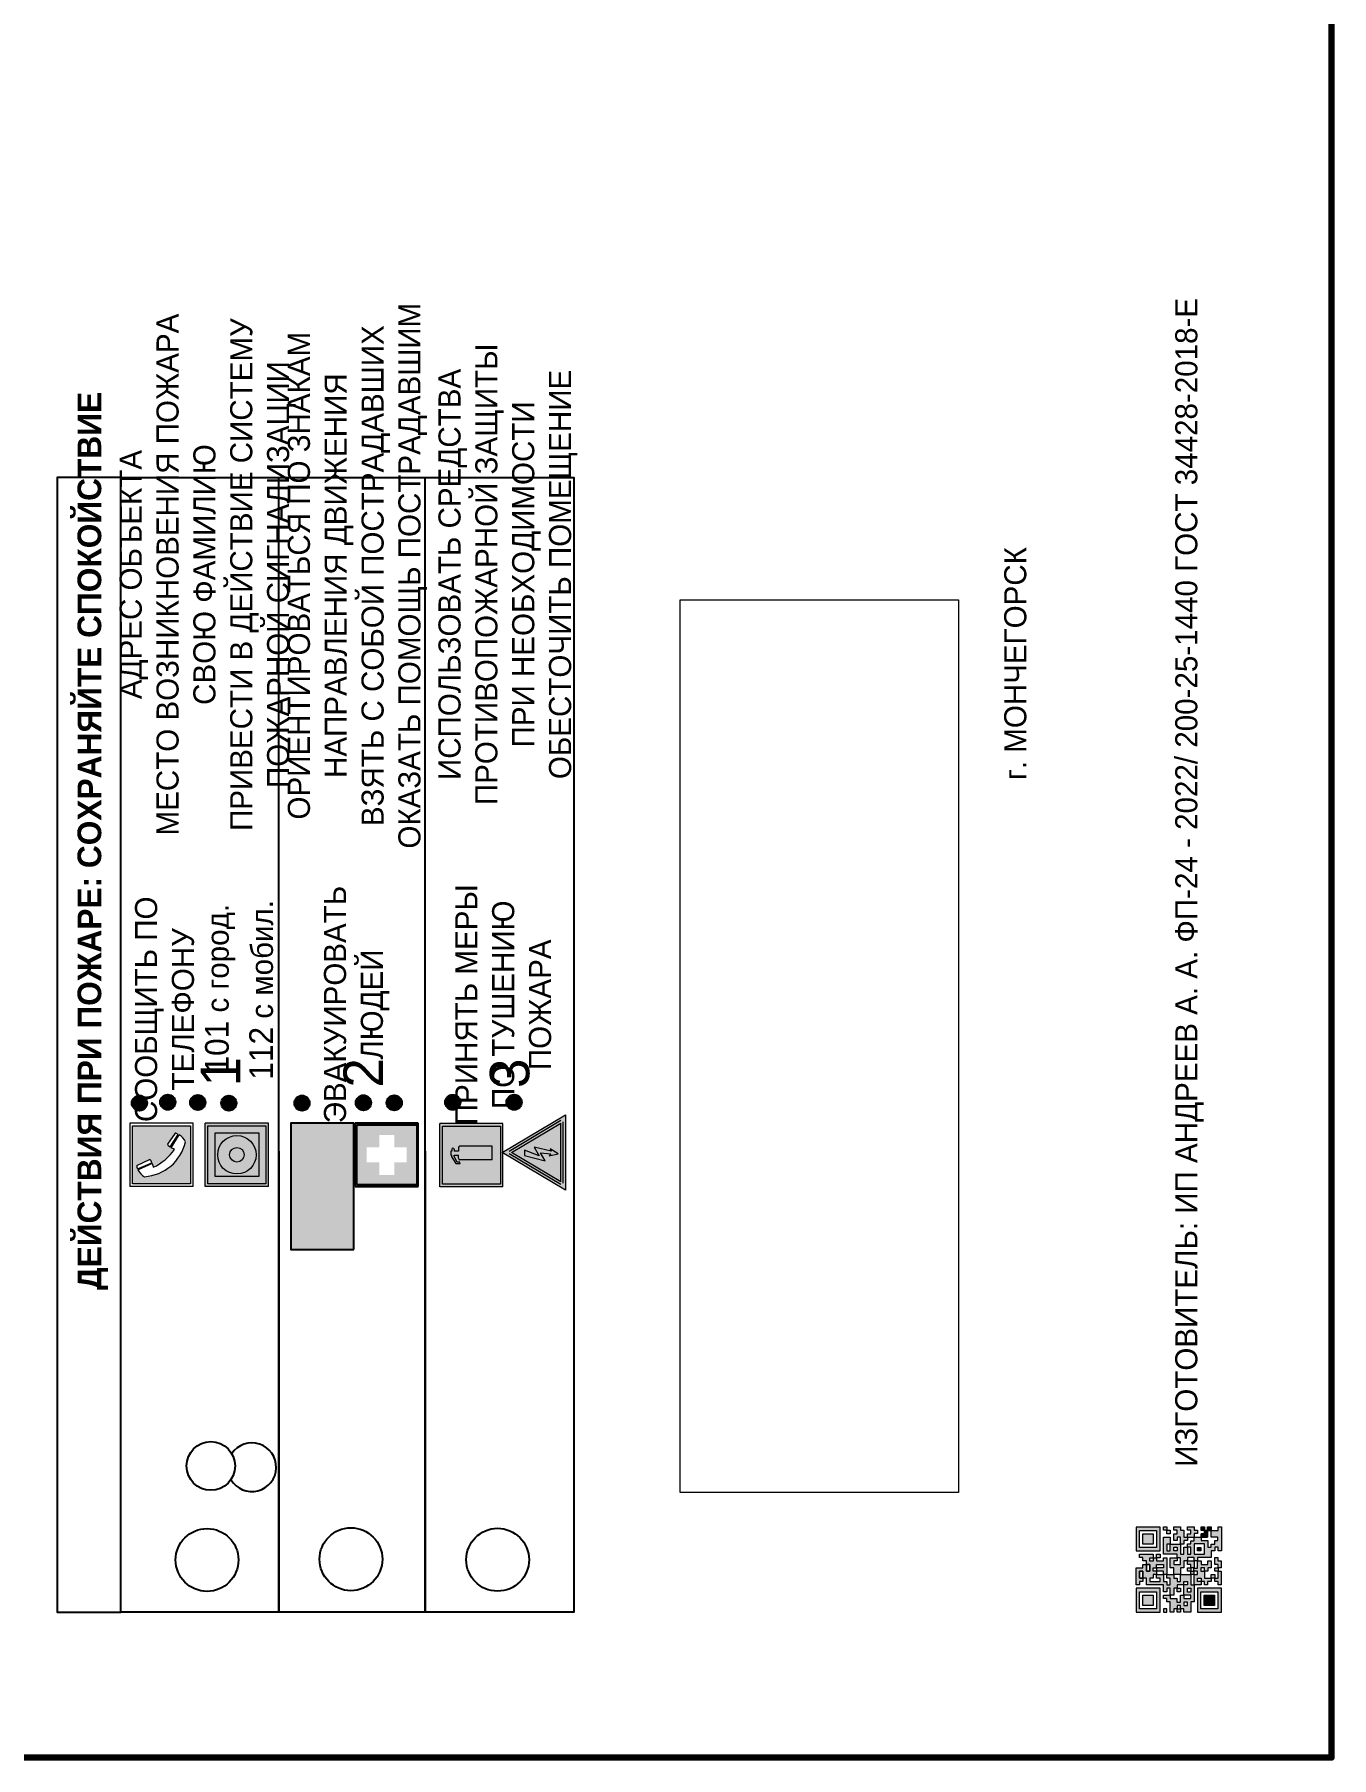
# Model space of a CAD drawing. Header units: millimetres. Extents: x 13810 to 67229, y 12374 to 21950.
# Drawn here: x 18332.4 to 18496.7, y 20273.6 to 20491.9 of the extents above; entities that cross this region are included whole.
import ezdxf

# ---------------------------------------------------------------- set-up
doc = ezdxf.new("R2010")
doc.units = ezdxf.units.MM
doc.styles.add('обычный', font='arial.ttf')
picture_1 = doc.add_image_def('image1.jpg', size_in_pixel=(337, 105))

# ---------------------------------------------------------------- blocks, each defined once
blk = doc.blocks.new('A$C3E6D3DDE')
at = {"lineweight": 5}
h = blk.add_hatch(color=40, dxfattribs=at)
h.paths.add_polyline_path([(24.1, 1.45), (16.46, -11.35), (31.74, -11.35)])
h.paths.add_polyline_path([(24.09, -0.46), (30.03, -10.41), (18.14, -10.41)], flags=16)
h.paths.add_polyline_path([(24.54, -3.08), (23.41, -6.02), (25.13, -5.01), (24.33, -8.5), (24.82, -8.27), (23.79, -9.86), (23.4, -8.04), (23.8, -8.43), (24.04, -6.29), (22.39, -7.25), (23.44, -3.08)], flags=0)
h = blk.add_hatch(color=256, dxfattribs=at)
h.paths.add_polyline_path([(24.37, 0.03, 0.567511), (23.82, 0.03), (17.59, -10.4, 0.582454), (17.86, -10.88), (30.32, -10.88, 0.582149), (30.6, -10.4)])
h.paths.add_polyline_path([(24.09, -0.46), (18.14, -10.41), (30.03, -10.41)], flags=16)
h.paths.add_polyline_path([(24.54, -3.08), (23.41, -6.02), (25.13, -5.01), (24.33, -8.5), (24.82, -8.27), (23.79, -9.86), (23.4, -8.04), (23.8, -8.43), (24.04, -6.29), (22.39, -7.25), (23.44, -3.08)], flags=0)
h = blk.add_hatch(color=40, dxfattribs=at)
h.paths.add_polyline_path([(24.09, -0.46), (18.14, -10.41), (30.03, -10.41)])
h.paths.add_polyline_path([(24.82, -8.27), (23.79, -9.86), (23.4, -8.04), (23.8, -8.43), (24.04, -6.29), (22.39, -7.25), (23.44, -3.08), (24.54, -3.08), (23.41, -6.02), (25.13, -5.01), (24.33, -8.5)], flags=16)
at = {"color": 40, "lineweight": 5}
for p, q in [((16.46, -11.35), (24.1, 1.45)), ((24.1, 1.45), (31.74, -11.35))]:
    blk.add_line(p, q, dxfattribs=at)
at = {"lineweight": 5}
for p, q in [((17.59, -10.4), (23.82, 0.03)), ((24.37, 0.03), (30.6, -10.4)), ((18.14, -10.41), (24.09, -0.46)), ((23.44, -3.08), (22.39, -7.25)), ((23.41, -6.02), (24.54, -3.08)), ((24.54, -3.08), (23.44, -3.08)), ((24.09, -0.46), (30.03, -10.41)), ((22.39, -7.25), (24.04, -6.29)), ((25.13, -5.01), (23.41, -6.02)), ((24.04, -6.29), (23.8, -8.43)), ((24.33, -8.5), (25.13, -5.01)), ((18.14, -10.41), (30.03, -10.41)), ((23.8, -8.43), (23.4, -8.04)), ((23.4, -8.04), (23.79, -9.86)), ((23.79, -9.86), (24.82, -8.27)), ((24.82, -8.27), (24.33, -8.5)), ((17.86, -10.88), (30.32, -10.88))]:
    blk.add_line(p, q, dxfattribs=at)
at = {"color": 50, "lineweight": 5}
blk.add_line((31.74, -11.35), (16.46, -11.35), dxfattribs=at)
blk = doc.blocks.new('QR')
at = {"lineweight": 0}
h = blk.add_hatch(color=256, dxfattribs=at)
h.dxf.hatch_style = 1
h.paths.add_polyline_path([(9241.16, 2687.38), (9242.01, 2687.38), (9242.01, 2687.83), (9241.59, 2687.83), (9241.59, 2688.68), (9239.45, 2688.68), (9239.45, 2688.25), (9239.86, 2688.25), (9239.86, 2687.83), (9240.29, 2687.83), (9240.29, 2688.25), (9241.16, 2688.25), (9241.16, 2687.83), (9240.29, 2687.83), (9240.29, 2687.38), (9239.45, 2687.38), (9239.45, 2685.22), (9238.57, 2685.22), (9238.57, 2684.8), (9239.02, 2684.8), (9239.02, 2684.37), (9238.13, 2684.37), (9238.13, 2683.92), (9239.02, 2683.92), (9239.02, 2683.5), (9239.44, 2683.5), (9239.44, 2682.64), (9239.87, 2682.64), (9239.87, 2682.18), (9239.44, 2682.18), (9239.44, 2682.64), (9238.13, 2682.64), (9238.13, 2681.76), (9237.71, 2681.76), (9237.71, 2682.64), (9238.13, 2682.64), (9238.13, 2683.07), (9237.27, 2683.07), (9237.27, 2683.51), (9237.71, 2683.51), (9237.71, 2684.37), (9238.13, 2684.37), (9238.13, 2685.22), (9237.71, 2685.22), (9237.71, 2684.8), (9237.28, 2684.8), (9237.28, 2684.38), (9235.98, 2684.38), (9235.98, 2683.92), (9236.4, 2683.92), (9236.4, 2683.49), (9236.84, 2683.49), (9236.84, 2683.07), (9236.4, 2683.07), (9236.4, 2682.64), (9235.98, 2682.64), (9235.98, 2681.76), (9237.29, 2681.76), (9237.29, 2681.33), (9239.43, 2681.33), (9239.43, 2681.76), (9240.74, 2681.76), (9240.74, 2683.05), (9239.87, 2683.05), (9239.87, 2683.5), (9240.29, 2683.5), (9240.29, 2683.91), (9240.74, 2683.91), (9240.74, 2684.81), (9240.29, 2684.81), (9240.29, 2684.79), (9240.29, 2684.37), (9239.45, 2684.37), (9239.45, 2684.8), (9239.87, 2684.8), (9239.87, 2685.21), (9240.74, 2685.21), (9240.74, 2686.1), (9240.29, 2686.1), (9240.29, 2685.64), (9239.86, 2685.64), (9239.86, 2686.95), (9240.29, 2686.95), (9240.29, 2686.52), (9240.74, 2686.52), (9240.74, 2686.1), (9241.16, 2686.1), (9241.16, 2686.53), (9241.59, 2686.53), (9241.59, 2686.1), (9242.02, 2686.1), (9242.02, 2685.21), (9241.59, 2685.21), (9241.59, 2686.1), (9241.16, 2686.1), (9241.16, 2685.21), (9240.74, 2685.21), (9240.74, 2684.81), (9242.89, 2684.81), (9242.89, 2685.22), (9242.47, 2685.22), (9242.47, 2686.11), (9242.89, 2686.11), (9242.89, 2686.52), (9242.46, 2686.52), (9242.46, 2686.95), (9242.89, 2686.95), (9242.89, 2686.52), (9243.32, 2686.52), (9243.32, 2688.26), (9242.9, 2688.26), (9242.9, 2687.83), (9242.47, 2687.83), (9242.47, 2687.38), (9242.01, 2687.38), (9242.01, 2686.94), (9241.16, 2686.94)])
h.paths.add_polyline_path([(9239.02, 2682.18), (9239.02, 2681.76), (9238.54, 2681.76), (9238.54, 2682.18)], flags=16)
h.paths.add_polyline_path([(9237.27, 2682.65), (9237.27, 2682.19), (9236.83, 2682.19), (9236.83, 2682.65)], flags=16)
h = blk.add_hatch(color=256, dxfattribs=at)
h.dxf.hatch_style = 1
h.paths.add_polyline_path([(9238.15, 2687.83), (9236.83, 2687.83), (9236.83, 2686.52), (9238.15, 2686.52)], flags=0)
h.paths.add_polyline_path([(9239.01, 2685.65), (9239.01, 2688.68), (9235.98, 2688.68), (9235.98, 2685.65)])
h.paths.add_polyline_path([(9236.41, 2686.1), (9236.41, 2688.26), (9238.56, 2688.26), (9238.56, 2686.1)], flags=16)
h.paths.add_polyline_path([(9236.83, 2686.52), (9236.83, 2687.83), (9238.15, 2687.83), (9238.15, 2686.52)], flags=0)
h = blk.add_hatch(color=256, dxfattribs=at)
h.dxf.hatch_style = 1
h.paths.add_polyline_path([(9238.15, 2686.52), (9238.15, 2687.83), (9236.83, 2687.83), (9236.83, 2686.52)])
h.paths.add_polyline_path([(9245.91, 2686.52), (9245.91, 2687.83), (9244.59, 2687.83), (9244.59, 2686.52)], flags=0)
h.paths.add_polyline_path([(9246.77, 2685.65), (9246.77, 2688.68), (9243.74, 2688.68), (9243.74, 2685.65)])
h.paths.add_polyline_path([(9244.17, 2686.1), (9244.17, 2688.26), (9246.32, 2688.26), (9246.32, 2686.1)], flags=16)
h.paths.add_polyline_path([(9244.59, 2686.52), (9244.59, 2687.83), (9245.91, 2687.83), (9245.91, 2686.52)], flags=0)
h = blk.add_hatch(color=256, dxfattribs=at)
h.dxf.hatch_style = 1
h.paths.add_polyline_path([(9240.75, 2681.76), (9240.75, 2681.35), (9241.17, 2681.35), (9241.17, 2681.76)])
h.paths.add_polyline_path([(9241.6, 2682.18), (9241.17, 2682.18), (9241.17, 2681.76), (9241.6, 2681.76)])
h.paths.add_polyline_path([(9242.47, 2681.34), (9242.47, 2682.19), (9242.02, 2682.19), (9242.02, 2681.76), (9241.6, 2681.76), (9241.6, 2681.34)])
h.paths.add_polyline_path([(9239.87, 2678.3), (9239.44, 2678.3), (9239.44, 2677.89), (9241.17, 2677.89), (9241.17, 2678.3), (9240.28, 2678.3), (9240.28, 2678.73), (9239.87, 2678.73)])
h.paths.add_polyline_path([(9240.75, 2678.73), (9240.75, 2679.19), (9240.28, 2679.19), (9240.28, 2678.73)])
h.paths.add_polyline_path([(9241.6, 2678.73), (9241.17, 2678.73), (9241.17, 2678.3), (9241.6, 2678.3)])
h.paths.add_polyline_path([(9242.02, 2678.3), (9241.6, 2678.3), (9241.6, 2677.89), (9242.48, 2677.89), (9242.48, 2678.31), (9242.9, 2678.31), (9242.9, 2678.73), (9242.02, 2678.73)])
h.paths.add_polyline_path([(9246.36, 2684.37), (9246.36, 2684.79), (9245.93, 2684.79), (9245.93, 2684.37)])
h.paths.add_polyline_path([(9246.78, 2685.2), (9246.36, 2685.2), (9246.36, 2684.79), (9246.78, 2684.79)])
h.paths.add_polyline_path([(9245.91, 2687.83), (9244.59, 2687.83), (9244.59, 2686.52), (9245.91, 2686.52)])
h = blk.add_hatch(color=256, dxfattribs=at)
h.dxf.hatch_style = 1
h.paths.add_polyline_path([(9243.32, 2686.11), (9242.89, 2686.11), (9242.89, 2685.64), (9243.32, 2685.64)])
h.paths.add_polyline_path([(9239.02, 2683.07), (9239.02, 2683.5), (9238.56, 2683.5), (9238.56, 2683.07)])
h.paths.add_polyline_path([(9236.4, 2684.8), (9236.4, 2685.22), (9235.98, 2685.22), (9235.98, 2684.8)])
h.paths.add_polyline_path([(9236.4, 2683.07), (9236.4, 2683.49), (9235.98, 2683.49), (9235.98, 2683.07)])
h = blk.add_hatch(color=256, dxfattribs=at)
h.dxf.hatch_style = 1
h.paths.add_polyline_path([(9243.32, 2682.64), (9243.32, 2683.07), (9244.62, 2683.07), (9244.62, 2684.37), (9243.74, 2684.37), (9243.74, 2684.8), (9244.62, 2684.8), (9244.62, 2684.37), (9245.48, 2684.37), (9245.48, 2685.22), (9243.32, 2685.22), (9243.32, 2683.5), (9242.89, 2683.5), (9242.89, 2683.06), (9242.01, 2683.06), (9242.01, 2683.91), (9242.47, 2683.91), (9242.47, 2683.5), (9242.89, 2683.5), (9242.89, 2684.38), (9241.59, 2684.38), (9241.59, 2683.91), (9240.74, 2683.91), (9240.74, 2683.05), (9241.59, 2683.05), (9241.59, 2682.64), (9242.47, 2682.64), (9242.47, 2682.19), (9242.91, 2682.19), (9242.91, 2681.34), (9242.48, 2681.34), (9242.48, 2680.91), (9242.91, 2680.91), (9242.91, 2679.17), (9243.75, 2679.17), (9243.75, 2678.73), (9244.2, 2678.73), (9244.2, 2678.3), (9243.75, 2678.3), (9243.75, 2677.88), (9246.78, 2677.88), (9246.78, 2678.3), (9246.35, 2678.3), (9246.35, 2679.19), (9245.48, 2679.19), (9245.48, 2678.31), (9245.05, 2678.31), (9245.05, 2678.73), (9244.62, 2678.73), (9244.62, 2679.19), (9244.2, 2679.19), (9244.2, 2679.61), (9245.05, 2679.61), (9245.05, 2680.46), (9245.48, 2680.46), (9245.48, 2681.34), (9245.04, 2681.34), (9245.04, 2681.76), (9244.63, 2681.76), (9244.63, 2682.19), (9244.21, 2682.19), (9244.21, 2681.76), (9243.32, 2681.76), (9243.32, 2682.19), (9244.21, 2682.19), (9244.21, 2682.64)])
h.paths.add_polyline_path([(9243.75, 2683.49), (9243.75, 2683.92), (9244.21, 2683.92), (9244.21, 2683.49)], flags=16)
h.paths.add_polyline_path([(9243.32, 2681.34), (9244.63, 2681.34), (9244.63, 2680.04), (9243.32, 2680.04)], flags=16)
h.paths.add_polyline_path([(9243.76, 2680.89), (9244.18, 2680.89), (9244.18, 2680.48), (9243.76, 2680.48)], flags=0)
h = blk.add_hatch(color=256, dxfattribs=at)
h.dxf.hatch_style = 1
h.paths.add_polyline_path([(9246.36, 2683.07), (9246.78, 2683.07), (9246.78, 2683.92), (9246.36, 2683.92), (9246.36, 2683.49), (9245.92, 2683.49), (9245.92, 2683.92), (9245.06, 2683.92), (9245.06, 2683.49), (9245.48, 2683.49), (9245.48, 2683.07), (9244.62, 2683.07), (9244.62, 2682.65), (9245.05, 2682.65), (9245.05, 2682.18), (9245.48, 2682.18), (9245.48, 2682.65), (9246.36, 2682.65)])
h.paths.add_polyline_path([(9246.78, 2682.18), (9246.36, 2682.18), (9246.36, 2681.75), (9245.92, 2681.75), (9245.92, 2682.18), (9245.48, 2682.18), (9245.48, 2681.34), (9245.48, 2681.34), (9245.94, 2681.34), (9245.94, 2680.91), (9246.36, 2680.91), (9246.36, 2681.34), (9246.78, 2681.34)])
h = blk.add_hatch(color=256, dxfattribs=at)
h.dxf.hatch_style = 1
h.paths.add_polyline_path([(9235.98, 2680.9), (9235.98, 2677.86), (9239.02, 2677.86), (9239.02, 2680.9)])
h.paths.add_polyline_path([(9238.57, 2680.48), (9238.57, 2678.32), (9236.41, 2678.32), (9236.41, 2680.48)], flags=16)
h.paths.add_polyline_path([(9238.15, 2680.05), (9238.15, 2678.74), (9236.83, 2678.74), (9236.83, 2680.05)], flags=0)
h = blk.add_hatch(color=256, dxfattribs=at)
h.dxf.hatch_style = 1
h.paths.add_polyline_path([(9242.02, 2680.46), (9242.48, 2680.46), (9242.48, 2680.91), (9241.58, 2680.91), (9241.58, 2681.35), (9241.17, 2681.35), (9241.17, 2680.91), (9240.75, 2680.91), (9240.75, 2681.33), (9239.43, 2681.33), (9239.43, 2680.46), (9239.86, 2680.46), (9239.86, 2680.92), (9240.3, 2680.92), (9240.3, 2680.46), (9239.86, 2680.46), (9239.86, 2680.04), (9239.44, 2680.04), (9239.44, 2679.62), (9239.86, 2679.62), (9239.86, 2679.19), (9240.29, 2679.19), (9240.29, 2680.03), (9241.18, 2680.03), (9241.18, 2680.47), (9241.6, 2680.47), (9241.6, 2680.03), (9241.18, 2680.03), (9241.18, 2679.61), (9241.6, 2679.61), (9241.6, 2679.19), (9242.47, 2679.19), (9242.47, 2679.6), (9242.02, 2679.6)])
h = blk.add_hatch(color=256, dxfattribs=at)
h.dxf.hatch_style = 1
h.paths.add_polyline_path([(9244.18, 2680.48), (9244.18, 2680.89), (9243.76, 2680.89), (9243.76, 2680.48)])
h = blk.add_hatch(color=256, dxfattribs=at)
h.dxf.hatch_style = 1
h.paths.add_polyline_path([(9238.15, 2680.05), (9236.83, 2680.05), (9236.83, 2678.74), (9238.15, 2678.74)])
h = blk.add_hatch(color=256, dxfattribs=at)
h.dxf.hatch_style = 1
h.paths.add_polyline_path([(9245.93, 2680.04), (9245.93, 2680.46), (9245.48, 2680.46), (9245.48, 2679.62), (9246.35, 2679.62), (9246.35, 2680.04)])
h.paths.add_polyline_path([(9246.78, 2680.04), (9246.78, 2680.46), (9246.35, 2680.46), (9246.35, 2680.04)])
h.paths.add_polyline_path([(9246.78, 2679.18), (9246.78, 2679.62), (9246.35, 2679.62), (9246.35, 2679.18)])
for points in [[(9237.71, 2685.22), (9238.13, 2685.22), (9238.13, 2684.37), (9237.71, 2684.37), (9237.71, 2683.51), (9237.27, 2683.51), (9237.27, 2683.07), (9238.13, 2683.07), (9238.13, 2682.64), (9237.71, 2682.64), (9237.71, 2681.76), (9238.13, 2681.76), (9238.13, 2682.64), (9239.44, 2682.64), (9239.44, 2683.5), (9239.02, 2683.5), (9239.02, 2683.07), (9238.56, 2683.07), (9238.56, 2683.5), (9239.02, 2683.5), (9239.02, 2683.92), (9238.13, 2683.92), (9238.13, 2684.37), (9239.02, 2684.37), (9239.02, 2684.8), (9238.57, 2684.8), (9238.57, 2685.22), (9239.45, 2685.22), (9239.45, 2687.38), (9240.29, 2687.38), (9240.29, 2687.83), (9239.86, 2687.83), (9239.86, 2688.25), (9239.45, 2688.25), (9239.45, 2688.68), (9241.59, 2688.68), (9241.59, 2687.83), (9242.01, 2687.83), (9242.01, 2687.38), (9242.47, 2687.38), (9242.47, 2687.83), (9242.9, 2687.83), (9242.9, 2688.26), (9243.32, 2688.26), (9243.32, 2686.52), (9242.89, 2686.52), (9242.89, 2686.11), (9243.32, 2686.11), (9243.32, 2685.64), (9242.89, 2685.64), (9242.89, 2686.11), (9242.47, 2686.11), (9242.47, 2685.22), (9242.89, 2685.22), (9242.89, 2684.81), (9240.74, 2684.81), (9240.74, 2683.91), (9241.59, 2683.91), (9241.59, 2684.38), (9242.89, 2684.38), (9242.89, 2683.5), (9242.47, 2683.5), (9242.47, 2683.91), (9242.01, 2683.91), (9242.01, 2683.06), (9242.89, 2683.06), (9242.89, 2683.5), (9243.32, 2683.5), (9243.32, 2685.22), (9245.48, 2685.22), (9245.48, 2684.37), (9244.62, 2684.37), (9244.62, 2683.07), (9245.48, 2683.07), (9245.48, 2683.49), (9245.06, 2683.49), (9245.06, 2683.92), (9245.92, 2683.92), (9245.92, 2683.49), (9246.36, 2683.49), (9246.36, 2683.92), (9246.78, 2683.92), (9246.78, 2683.07), (9246.36, 2683.07), (9246.36, 2682.65), (9245.48, 2682.65), (9245.48, 2682.18), (9245.92, 2682.18), (9245.92, 2681.75), (9246.36, 2681.75), (9246.36, 2682.18), (9246.78, 2682.18), (9246.78, 2681.34), (9246.36, 2681.34), (9246.36, 2680.91), (9245.94, 2680.91), (9245.94, 2681.34), (9245.48, 2681.34), (9245.48, 2680.46), (9245.93, 2680.46), (9245.93, 2680.04), (9246.35, 2680.04), (9246.35, 2680.46), (9246.78, 2680.46), (9246.78, 2680.04), (9246.78, 2680.04), (9246.35, 2680.04), (9246.35, 2679.62), (9246.78, 2679.62), (9246.78, 2679.18), (9246.35, 2679.18), (9246.35, 2678.3), (9246.78, 2678.3), (9246.78, 2677.88), (9243.75, 2677.88), (9243.75, 2678.3), (9244.2, 2678.3), (9244.2, 2678.73), (9243.75, 2678.73), (9243.75, 2679.17), (9242.91, 2679.17), (9242.91, 2680.91), (9242.48, 2680.91), (9242.48, 2680.46), (9242.02, 2680.46), (9242.02, 2679.6), (9242.47, 2679.6), (9242.47, 2679.19), (9241.6, 2679.19), (9241.6, 2679.61), (9241.18, 2679.61), (9241.18, 2680.03), (9240.29, 2680.03), (9240.29, 2679.19), (9240.75, 2679.19), (9240.75, 2678.73), (9240.28, 2678.73), (9240.28, 2678.3), (9241.17, 2678.3), (9241.17, 2678.73), (9241.6, 2678.73), (9241.6, 2678.3), (9242.02, 2678.3), (9242.02, 2678.73), (9242.9, 2678.73), (9242.9, 2678.31), (9242.48, 2678.31), (9242.48, 2677.89), (9241.6, 2677.89), (9241.6, 2678.3), (9241.17, 2678.3), (9241.17, 2677.89), (9239.44, 2677.89), (9239.44, 2678.3), (9239.87, 2678.3), (9239.87, 2678.73), (9240.28, 2678.73), (9240.28, 2679.19), (9240.29, 2679.19), (9239.86, 2679.19), (9239.86, 2679.62), (9239.44, 2679.62), (9239.44, 2680.04), (9239.86, 2680.04), (9239.86, 2680.46), (9239.43, 2680.46), (9239.43, 2681.33), (9237.29, 2681.33), (9237.29, 2681.76), (9235.98, 2681.76), (9235.98, 2682.64), (9236.4, 2682.64), (9236.4, 2683.07), (9235.98, 2683.07), (9235.98, 2683.49), (9236.4, 2683.49), (9236.4, 2683.92), (9235.98, 2683.92), (9235.98, 2684.38), (9237.28, 2684.38), (9237.28, 2684.8), (9237.71, 2684.8), (9237.71, 2685.22), (9237.92, 2685.22)], [(9240.74, 2685.21), (9239.87, 2685.21), (9239.87, 2684.8), (9239.45, 2684.8), (9239.45, 2684.37), (9240.29, 2684.37), (9240.29, 2684.79), (9240.29, 2684.81), (9240.74, 2684.81), (9240.74, 2685.21), (9239.87, 2685.21)], [(9240.74, 2686.1), (9240.74, 2686.52), (9240.29, 2686.52), (9240.29, 2686.95), (9239.86, 2686.95), (9239.86, 2685.64), (9240.29, 2685.64), (9240.29, 2686.1), (9240.74, 2686.1), (9240.74, 2686.52)], [(9240.74, 2683.05), (9240.74, 2681.76), (9239.43, 2681.76), (9239.43, 2681.33), (9240.75, 2681.33), (9240.75, 2681.35), (9240.75, 2680.91), (9241.17, 2680.91), (9241.17, 2681.35), (9241.58, 2681.35), (9241.58, 2680.91), (9242.48, 2680.91), (9242.48, 2681.34), (9242.91, 2681.34), (9242.91, 2682.19), (9242.47, 2682.19), (9242.47, 2682.64), (9241.59, 2682.64), (9241.59, 2683.05), (9240.74, 2683.05)], [(9240.74, 2683.91), (9240.29, 2683.91), (9240.29, 2683.5), (9239.87, 2683.5), (9239.87, 2683.05), (9240.74, 2683.05), (9240.74, 2683.91)], [(9244.62, 2683.07), (9243.32, 2683.07), (9243.32, 2682.64), (9244.21, 2682.64), (9244.21, 2682.19), (9243.32, 2682.19), (9243.32, 2681.76), (9244.21, 2681.76), (9244.21, 2682.19), (9244.63, 2682.19), (9244.63, 2681.76), (9245.04, 2681.76), (9245.04, 2681.34), (9245.48, 2681.34)], [(9244.62, 2684.37), (9244.62, 2684.8), (9243.74, 2684.8), (9243.74, 2684.37), (9244.62, 2684.37)], [(9245.48, 2682.18), (9245.05, 2682.18), (9245.05, 2682.65), (9244.62, 2682.65), (9244.62, 2683.07)], [(9239.86, 2680.46), (9239.86, 2680.92), (9240.3, 2680.92), (9240.3, 2680.46), (9239.86, 2680.46)], [(9241.6, 2681.76), (9242.02, 2681.76), (9242.02, 2682.19), (9242.47, 2682.19), (9242.47, 2681.34), (9241.6, 2681.34), (9241.6, 2681.76)], [(9245.48, 2682.18), (9245.48, 2681.34)], [(9245.48, 2680.46), (9245.05, 2680.46), (9245.05, 2679.61), (9244.2, 2679.61), (9244.2, 2679.19), (9244.62, 2679.19), (9244.62, 2678.73), (9245.05, 2678.73), (9245.05, 2678.31), (9245.48, 2678.31), (9245.48, 2679.19), (9246.35, 2679.19), (9246.35, 2679.07)], [(9246.35, 2679.62), (9245.48, 2679.62), (9245.48, 2680.46)], [(9245.48, 2680.46), (9245.48, 2679.62), (9246.35, 2679.62), (9246.35, 2680.04), (9245.93, 2680.04), (9245.93, 2680.46), (9245.48, 2680.46), (9245.48, 2679.62)], [(9246.35, 2679.62), (9246.35, 2679.18)]]:
    blk.add_lwpolyline(points, dxfattribs=at)
for points in [[(9235.98, 2685.65), (9239.01, 2685.65), (9239.01, 2688.68), (9235.98, 2688.68)], [(9236.41, 2688.26), (9238.56, 2688.26), (9238.56, 2686.1), (9236.41, 2686.1)], [(9236.83, 2687.83), (9238.15, 2687.83), (9238.15, 2686.52), (9236.83, 2686.52)], [(9240.29, 2687.83), (9241.16, 2687.83), (9241.16, 2688.25), (9240.29, 2688.25)], [(9240.29, 2688.25), (9241.16, 2688.25), (9241.16, 2687.83), (9240.29, 2687.83)], [(9242.01, 2687.38), (9241.16, 2687.38), (9241.16, 2686.94), (9242.01, 2686.94)], [(9241.16, 2687.38), (9242.01, 2687.38), (9242.01, 2686.94), (9241.16, 2686.94)], [(9243.74, 2685.65), (9246.77, 2685.65), (9246.77, 2688.68), (9243.74, 2688.68)], [(9244.17, 2688.26), (9246.32, 2688.26), (9246.32, 2686.1), (9244.17, 2686.1)], [(9244.59, 2687.83), (9245.91, 2687.83), (9245.91, 2686.52), (9244.59, 2686.52)], [(9235.98, 2684.8), (9236.4, 2684.8), (9236.4, 2685.22), (9235.98, 2685.22)], [(9241.16, 2686.1), (9240.74, 2686.1), (9240.74, 2685.21), (9241.16, 2685.21)], [(9241.16, 2686.53), (9241.59, 2686.53), (9241.59, 2686.1), (9241.16, 2686.1)], [(9241.59, 2686.1), (9242.02, 2686.1), (9242.02, 2685.21), (9241.59, 2685.21)], [(9242.89, 2686.52), (9242.46, 2686.52), (9242.46, 2686.95), (9242.89, 2686.95)], [(9246.36, 2685.2), (9246.78, 2685.2), (9246.78, 2684.79), (9246.36, 2684.79)], [(9236.4, 2683.07), (9236.84, 2683.07), (9236.84, 2683.49), (9236.4, 2683.49)], [(9243.75, 2683.92), (9244.21, 2683.92), (9244.21, 2683.49), (9243.75, 2683.49)], [(9245.93, 2684.79), (9246.36, 2684.79), (9246.36, 2684.37), (9245.93, 2684.37)], [(9235.98, 2677.86), (9239.02, 2677.86), (9239.02, 2680.9), (9235.98, 2680.9)], [(9236.83, 2682.19), (9237.27, 2682.19), (9237.27, 2682.65), (9236.83, 2682.65)], [(9238.54, 2682.18), (9239.02, 2682.18), (9239.02, 2681.76), (9238.54, 2681.76)], [(9239.44, 2682.64), (9239.87, 2682.64), (9239.87, 2682.18), (9239.44, 2682.18)], [(9240.75, 2681.76), (9241.17, 2681.76), (9241.17, 2681.35), (9240.75, 2681.35)], [(9241.17, 2682.18), (9241.6, 2682.18), (9241.6, 2681.76), (9241.17, 2681.76)], [(9243.32, 2680.04), (9244.63, 2680.04), (9244.63, 2681.34), (9243.32, 2681.34)], [(9243.76, 2680.89), (9244.18, 2680.89), (9244.18, 2680.48), (9243.76, 2680.48)], [(9236.41, 2680.48), (9238.57, 2680.48), (9238.57, 2678.32), (9236.41, 2678.32)], [(9236.83, 2680.05), (9238.15, 2680.05), (9238.15, 2678.74), (9236.83, 2678.74)], [(9241.18, 2680.03), (9241.6, 2680.03), (9241.6, 2680.47), (9241.18, 2680.47)]]:
    blk.add_lwpolyline(points, close=True, dxfattribs=at)
blk = doc.blocks.new('A$C456E1F9C')
at = {"lineweight": 5}
h = blk.add_hatch(color=242, dxfattribs=at)
h.paths.add_polyline_path([(0.51, -1.47), (0.51, -13.26), (12.29, -13.26), (12.29, -1.47)])
h.paths.add_polyline_path([(5.42, -4.95, -0.254479), (4.78, -5.4), (3.52, -2.53, -0.209735), (4.23, -2.4)], flags=16)
h.paths.add_polyline_path([(8.53, -8.6), (10.87, -10.17), (10.54, -10.76), (8.03, -9.13, -0.192251)], flags=16)
h.paths.add_polyline_path([(4.61, -5.49, 0.005518), (3.87, -5.72, 0.128647), (7.49, -10.01, 0.00809), (7.83, -9.33), (10.47, -10.97, -0.16736), (8.99, -12.25, -0.327862), (1.95, -3.95, -0.166952), (3.36, -2.62)], flags=16)
at = {"color": 242, "lineweight": 5}
for p, q in [((0, -13.77), (0, -0.97)), ((12.8, -0.97), (0, -0.97)), ((4.61, -5.49), (3.36, -2.62)), ((3.52, -2.53), (4.78, -5.4)), ((4.23, -2.4), (5.42, -4.95)), ((12.8, -13.77), (12.8, -0.97)), ((7.83, -9.33), (10.47, -10.97)), ((8.03, -9.13), (10.54, -10.76)), ((10.81, -10.12), (8.53, -8.6)), ((10.54, -10.76), (10.8, -10.3)), ((10.8, -10.3), (10.81, -10.12)), ((0, -13.77), (12.8, -13.77))]:
    blk.add_line(p, q, dxfattribs=at)
blk.add_lwpolyline([(0.51, -1.47), (12.29, -1.47), (12.29, -13.26), (0.51, -13.26)], close=True, dxfattribs=at)
for centre, radius, start, end in [((4.59, -5.34), 2.99, 114.2845, 152.1974), ((4.02, -3.27), 0.891, 76.3284, 123.7092), ((11.12, -3.31), 9.19, 183.9915, 256.6009), ((14.98, -39.1), 35.17, 107.1487, 108.4135), ((13.86, -0.94), 11.08, 205.5536, 234.8762), ((4.68, -4.59), 0.824, 276.9621, 334.0723), ((-13.31, 0.8), 23.44, 332.5487, 334.4027), ((8.94, -9.5), 0.989, 114.4092, 157.9388), ((7.87, -9.46), 3, 291.9291, 329.9329)]:
    blk.add_arc(centre, radius, start, end, dxfattribs=at)
blk = doc.blocks.new('A$C54414219')
at = {"true_color": 0xffffff}
h = blk.add_hatch(color=7, dxfattribs=at)
h.paths.add_polyline_path([(2.39, -9.45), (2.39, -18.3), (11.23, -18.3), (11.23, -9.45)], flags=0)
h.paths.add_polyline_path([(10.71, -13.87, -1), (2.92, -13.87, -1)], flags=0)
h.paths.add_polyline_path([(8.3, -13.87, -1), (5.33, -13.87, -1)], flags=0)
h.paths.add_polyline_path([(0.41, -7.47), (0.41, -20.27), (13.21, -20.27), (13.21, -7.47)])
h.paths.add_polyline_path([(0.92, -19.77), (12.71, -19.77), (12.71, -7.98), (0.92, -7.98)], flags=16)
h.paths.add_polyline_path([(11.23, -9.45), (11.23, -18.3), (2.39, -18.3), (2.39, -9.45)], flags=0)
at = {"lineweight": 5}
h = blk.add_hatch(color=242, dxfattribs=at)
h.paths.add_polyline_path([(12.71, -7.98), (0.92, -7.98), (0.92, -19.77), (12.71, -19.77)])
h.paths.add_polyline_path([(11.23, -18.3), (2.39, -18.3), (2.39, -9.45), (11.23, -9.45)], flags=16)
h.paths.add_polyline_path([(10.71, -13.87, -1), (2.92, -13.87, -1)], flags=0)
h.paths.add_polyline_path([(8.3, -13.87, -1), (5.33, -13.87, -1)], flags=0)
at = {"true_color": 0xffffff}
h = blk.add_hatch(color=7, dxfattribs=at)
h.paths.add_polyline_path([(2.39, -9.45), (2.39, -18.3), (11.23, -18.3), (11.23, -9.45)])
h.paths.add_polyline_path([(10.71, -13.87, -1), (2.92, -13.87, -1)], flags=16)
h.paths.add_polyline_path([(8.3, -13.87, -1), (5.33, -13.87, -1)], flags=0)
at = {"lineweight": 5}
h = blk.add_hatch(color=242, dxfattribs=at)
h.paths.add_polyline_path([(2.92, -13.87, 1), (10.71, -13.87, 1)])
h.paths.add_polyline_path([(8.3, -13.87, -1), (5.33, -13.87, -1)], flags=16)
at = {"color": 242, "lineweight": 5}
for p, q in [((0.41, -20.27), (0.41, -7.47)), ((0.41, -7.47), (13.21, -7.47)), ((0.41, -7.47), (13.21, -7.47)), ((13.21, -20.27), (13.21, -7.47)), ((0.41, -20.27), (13.21, -20.27))]:
    blk.add_line(p, q, dxfattribs=at)
for points in [[(0.92, -7.98), (12.71, -7.98), (12.71, -19.77), (0.92, -19.77)], [(2.39, -9.45), (11.23, -9.45), (11.23, -18.3), (2.39, -18.3)]]:
    blk.add_lwpolyline(points, close=True, dxfattribs=at)
for radius in [3.89, 1.49]:
    blk.add_circle((6.81, -13.87), radius, dxfattribs=at)
blk = doc.blocks.new('A$C32E8229D')
at = {"true_color": 0xffffff}
blk.add_hatch(color=7, dxfattribs=at).paths.add_polyline_path([(0, 0), (0, -8), (16, -8), (16, 0)])
h = blk.add_hatch(color=126)
h.paths.add_polyline_path([(0.2, -0.2), (15.8, -0.2), (15.8, -7.8), (0.2, -7.8)])
h.paths.add_polyline_path([(13.49, -2.05), (12.08, -2.05), (11.37, -2.63, 0.162397), (11.29, -2.84), (11.29, -3.63), (10.35, -3.63), (10.35, -4.05), (11.68, -4.05), (11.68, -3.48), (12.26, -4.28), (11.29, -5.1), (11.29, -6.78), (11.85, -6.78), (11.85, -5.44), (12.8, -4.64), (12.8, -5.94), (14.46, -5.94), (14.46, -5.39), (13.45, -5.39), (13.45, -3.97), (12.46, -2.59), (13.15, -2.59), (13.69, -3.34), (14.18, -3)], flags=16)
h.paths.add_polyline_path([(10.74, -1.82, 1), (11.8, -1.82, 1)], flags=16)
h.paths.add_polyline_path([(9.39, -3.59), (5.99, -3.59), (6.56, -3.03), (5.91, -3.03), (5.1, -3.83), (5.91, -4.64), (6.56, -4.64), (5.99, -4.09), (9.39, -4.09)], flags=16)
h.paths.add_polyline_path([(4.29, -1.08), (1.72, -1.08), (1.72, -6.6), (4.29, -6.6)], flags=16)
at = {"color": 126}
blk.add_lwpolyline([(16, -8), (0, -8), (0, 0), (16, 0)], close=True, dxfattribs=at)
blk = doc.blocks.new('A$C18900ED3')
h = blk.add_hatch(color=126)
h.paths.add_polyline_path([(-0.18, -0.18), (-7.02, -0.18), (-7.02, -7.02), (-0.18, -7.02)])
h.paths.add_polyline_path([(-5.89, -4.46), (-5.89, -2.77), (-4.46, -2.77), (-4.46, -1.31), (-2.77, -1.31), (-2.77, -2.77), (-1.33, -2.77), (-1.33, -4.46), (-2.77, -4.46), (-2.77, -5.89), (-4.46, -5.89), (-4.46, -4.46)], flags=16)
at = {"color": 126}
for p, q in [((-7.2, 0), (-7.2, -7.2)), ((0, 0), (-7.2, 0)), ((0, -7.2), (0, 0)), ((-7.02, -7.02), (-7.02, -0.18)), ((-7.02, -0.18), (-0.18, -0.18)), ((-0.18, -0.18), (-0.18, -7.02)), ((-7.2, -7.2), (0, -7.2)), ((-0.18, -7.02), (-7.02, -7.02))]:
    blk.add_line(p, q, dxfattribs=at)
blk = doc.blocks.new('A$C3AD82952')
at = {"true_color": 0xf5f5ff}
h = blk.add_hatch(color=7, dxfattribs=at)
h.dxf.hatch_style = 1
h.paths.add_polyline_path([(8.21, 8.73, 0.414214), (7.89, 9.05), (7.22, 9.05), (7.22, 9.92), (7.59, 9.92, 1), (7.57, 10.36), (7.22, 10.36), (7.22, 10.6), (6.43, 10.6), (6.43, 10.36), (6.01, 10.36), (4.74, 9.59), (4.74, 8.69), (4.98, 8.73), (4.98, 9.26), (6.12, 9.91), (6.43, 9.91), (6.43, 9.05), (5.76, 9.05, 0.414214), (5.44, 8.73), (5.44, 2.2), (8.21, 2.2)], flags=0)
h.paths.add_polyline_path([(12.8, 12.8), (0, 12.8), (0, 0), (12.8, 0)])
h.paths.add_polyline_path([(0.51, 12.29), (12.29, 12.29), (12.29, 0.51), (0.51, 0.51)], flags=16)
h.paths.add_polyline_path([(4.74, 9.59), (6.01, 10.36), (6.43, 10.36), (6.43, 10.6), (7.22, 10.6), (7.22, 10.36), (7.59, 10.36, -0.94586), (7.59, 9.92), (7.22, 9.92), (7.22, 9.05), (7.89, 9.05, -0.414214), (8.21, 8.73), (8.21, 2.2), (5.44, 2.2), (5.44, 8.73, -0.414214), (5.76, 9.05), (6.43, 9.05), (6.43, 9.91), (6.12, 9.91), (4.98, 9.26), (4.98, 8.73), (4.74, 8.69)], flags=0)
h = blk.add_hatch(color=242)
h.dxf.hatch_style = 1
h.paths.add_polyline_path([(12.29, 12.29), (0.51, 12.29), (0.51, 0.51), (12.29, 0.51)])
h.paths.add_polyline_path([(4.74, 8.69), (4.74, 9.59), (6.01, 10.36), (6.43, 10.36), (6.43, 10.6), (7.22, 10.6), (7.22, 10.36), (7.59, 10.36, -0.94586), (7.59, 9.92), (7.22, 9.92), (7.22, 9.05), (7.89, 9.05, -0.414214), (8.21, 8.73), (8.21, 2.2), (5.44, 2.2), (5.44, 8.73, -0.414214), (5.76, 9.05), (6.43, 9.05), (6.43, 9.91), (6.12, 9.91), (4.98, 9.26), (4.98, 8.73)], flags=16)
h = blk.add_hatch(color=7, dxfattribs=at)
h.dxf.hatch_style = 1
h.paths.add_polyline_path([(8.21, 8.73, 0.414214), (7.89, 9.05), (7.22, 9.05), (7.22, 9.92), (7.59, 9.92, 1), (7.57, 10.36), (7.22, 10.36), (7.22, 10.6), (6.43, 10.6), (6.43, 10.36), (6.01, 10.36), (4.74, 9.59), (4.74, 8.69), (4.98, 8.73), (4.98, 9.26), (6.12, 9.91), (6.43, 9.91), (6.43, 9.05), (5.76, 9.05, 0.414214), (5.44, 8.73), (5.44, 2.2), (8.21, 2.2)])
at = {"color": 242, "lineweight": 5}
for p, q in [((0, 0), (0, 12.8)), ((0, 12.8), (12.8, 12.8)), ((7.22, 10.6), (6.43, 10.6)), ((6.43, 10.6), (6.43, 10.36)), ((7.22, 10.36), (7.22, 10.6)), ((12.8, 0), (12.8, 12.8)), ((6.01, 10.36), (4.74, 9.59)), ((4.74, 9.59), (4.74, 8.69)), ((4.74, 8.69), (4.98, 8.73)), ((4.98, 9.26), (6.12, 9.91)), ((4.98, 8.73), (4.98, 9.26)), ((5.44, 2.2), (5.44, 8.73)), ((5.76, 9.05), (6.43, 9.05)), ((6.01, 10.36), (6.43, 10.36)), ((6.12, 9.91), (6.43, 9.91)), ((6.43, 9.91), (6.43, 9.05)), ((7.59, 10.36), (7.22, 10.36)), ((7.22, 9.05), (7.22, 9.92)), ((7.59, 9.92), (7.22, 9.92)), ((7.89, 9.05), (7.22, 9.05)), ((8.21, 2.2), (8.21, 8.73)), ((0, 0), (12.8, 0)), ((5.44, 2.2), (8.21, 2.2))]:
    blk.add_line(p, q, dxfattribs=at)
blk.add_lwpolyline([(0.51, 12.29), (12.29, 12.29), (12.29, 0.51), (0.51, 0.51)], close=True, dxfattribs=at)
for centre, radius, start, end in [((5.76, 8.73), 0.32, 90, 180), ((7.58, 10.14), 0.223, 273.1875, 86.8125), ((7.89, 8.73), 0.32, 0, 90)]:
    blk.add_arc(centre, radius, start, end, dxfattribs=at)

msp = doc.modelspace()

# ---------------------------------------------------------------- hatches: boundary and pattern name
at = {"lineweight": 0}
h = msp.add_hatch(color=256, dxfattribs=at)
h.dxf.hatch_style = 1
h.paths.add_polyline_path([(18345.73, 20355.55, 1), (18345.73, 20357.48, 1)])
h = msp.add_hatch(color=256, dxfattribs=at)
h.dxf.hatch_style = 1
h.paths.add_polyline_path([(18349.31, 20355.65, 1), (18349.31, 20357.58, 1)])
h = msp.add_hatch(color=256, dxfattribs=at)
h.dxf.hatch_style = 1
h.paths.add_polyline_path([(18353.12, 20355.61, 1), (18353.12, 20357.55, 1)])
h = msp.add_hatch(color=256, dxfattribs=at)
h.dxf.hatch_style = 1
h.paths.add_polyline_path([(18357.05, 20355.53, 1), (18357.05, 20357.46, 1)])
h = msp.add_hatch(color=256, dxfattribs=at)
h.dxf.hatch_style = 1
h.paths.add_polyline_path([(18366.32, 20355.54, 1), (18366.32, 20357.48, 1)])
h = msp.add_hatch(color=256, dxfattribs=at)
h.dxf.hatch_style = 1
h.paths.add_polyline_path([(18374.1, 20355.58, 1), (18374.1, 20357.52, 1)])
h = msp.add_hatch(color=256, dxfattribs=at)
h.dxf.hatch_style = 1
h.paths.add_polyline_path([(18378, 20355.58, 1), (18378, 20357.51, 1)])
h = msp.add_hatch(color=256, dxfattribs=at)
h.dxf.hatch_style = 1
h.paths.add_polyline_path([(18385.42, 20355.64, 1), (18385.42, 20357.57, 1)])
h = msp.add_hatch(color=256, dxfattribs=at)
h.dxf.hatch_style = 1
h.paths.add_polyline_path([(18393.19, 20355.64, 1), (18393.19, 20357.57, 1)])

# ---------------------------------------------------------------- linework, layer by layer
at = {"color": 2, "lineweight": 100}
msp.add_lwpolyline([(17896.73, 20668.6), (18496.73, 20668.6), (18496.73, 20273.6), (17896.73, 20273.6)], close=True, dxfattribs=at)
for points in [[(18343.37, 20292.01), (18343.37, 20435.77), (18335.32, 20435.77), (18335.32, 20292.01)], [(18343.37, 20292.01), (18343.37, 20435.77), (18400.77, 20435.77), (18400.77, 20292.01)]]:
    msp.add_lwpolyline(points, close=True)
for points in [[(18363.37, 20350.42), (18363.37, 20292.01), (18363.37, 20435.77)], [(18381.94, 20350.42), (18381.94, 20292.01), (18381.94, 20435.77)]]:
    msp.add_lwpolyline(points)
for centre, radius in [((18345.73, 20356.51), 0.966), ((18349.31, 20356.62), 0.966), ((18353.12, 20356.58), 0.966), ((18357.05, 20356.5), 0.966), ((18366.32, 20356.51), 0.966), ((18374.1, 20356.55), 0.966), ((18378, 20356.54), 0.966), ((18385.42, 20356.6), 0.966), ((18393.19, 20356.61), 0.966), ((18354.77, 20310.54), 3.08), ((18354.29, 20298.63), 3.98), ((18372.52, 20298.72), 3.98), ((18391.1, 20298.66), 3.98)]:
    msp.add_circle(centre, radius)
msp.add_arc((18359.97, 20310.38), 3.08, 210.7434, 145.8808)

# ---------------------------------------------------------------- block references
at = {"rotation": 90}
for name, p, xscale, yscale, zscale in [('A$C3E6D3DDE', (18392.59, 20335.2), 0.625, 0.625, 0.625), ('A$C456E1F9C', (18343.91, 20345.96), 0.625, 0.625, 0.625), ('A$C54414219', (18349.4, 20345.7), 0.625, 0.625, 0.625), ('A$C18900ED3', (18373.05, 20353.96), 1.111111111007631, 1.111111111007631, 1.111111111007631), ('A$C3AD82952', (18391.78, 20345.91), 0.625, 0.625, 0.625)]:
    msp.add_blockref(name, p, dxfattribs=dict(at, xscale=xscale, yscale=yscale, zscale=zscale))
at = {"xscale": -1, "rotation": 90}
msp.add_blockref('A$C32E8229D', (18364.9, 20353.96), dxfattribs=at)
at = {"color": 22, "lineweight": 100, "true_color": 0xbb1e10, "rotation": 90}
msp.add_blockref('QR', (21160.66, 11056.03), dxfattribs=at)

# ---------------------------------------------------------------- texts
at = {"lineweight": 0, "attachment_point": 5, "rotation": 90, "style": 'обычный'}
for s, insert, char_height, width in [('\\pi-8.4,l8.4,t8.4;{\\fProxima Nova Rg|b0|i0|c204|p2;ОРИЕНТИРОВАТЬСЯ ПО ЗНАКАМ \\PНАПРАВЛЕНИЯ ДВИЖЕНИЯ\\PВЗЯТЬ С СОБОЙ ПОСТРАДАВШИХ\\PОКАЗАТЬ ПОМОЩЬ ПОСТРАДАВШИМ}', (18373.33, 20423.32), 2.8, 126.6484), ('\\pi-8.4,l8.4,t8.4;{\\fProxima Nova Rg|b0|i0|c204|p2;ИЗГОТОВИТЕЛЬ: ИП АНДРЕЕВ А. А.\\fProxima Nova Rg|b0|i0|c0|p2; \\fProxima Nova Rg|b0|i0|c204|p2;ФП-24 - 2022/ 200-25-1440 ГОСТ 34428-2018-Е\\H1.2266x; }', (18478.74, 20384.47), 2.8, 191.3484), ('\\pi-8.4,l8.4,t8.4;{\\fProxima Nova Rg|b0|i0|c204|p2;АДРЕС ОБЪЕКТА\\PМЕСТО ВОЗНИКНОВЕНИЯ ПОЖАРА \\PСВОЮ ФАМИЛИЮ\\PПРИВЕСТИ В ДЕЙСТВИЕ СИСТЕМУ \\PПОЖАРНОЙ СИГНАЛИЗАЦИИ}', (18354.36, 20423.46), 2.8, 126.6484), ('\\pi-8.4,l8.4,t8.4;{\\fProxima Nova Rg|b0|i0|c204|p2;ИСПОЛЬЗОВАТЬ СРЕДСТВА \\PПРОТИВОПОЖАРНОЙ ЗАЩИТЫ \\PПРИ НЕОБХОДИМОСТИ \\PОБЕСТОЧИТЬ ПОМЕЩЕНИЕ}', (18392.41, 20423.48), 2.8, 126.6484), ('{\\fProxima Nova Rg|b1|i0|c204|p2;ДЕЙСТВИЯ ПРИ ПОЖАРЕ: СОХРАНЯЙТЕ СПОКОЙСТВИЕ\\H1.6644x; }', (18339.82, 20389.72), 3, 175.1736), ('\\pi-8.4,l8.4,t8.4;{\\fProxima Nova Rg|b0|i0|c204|p2;г. МОНЧЕГОРСК\\H1.1997x; }', (18456.69, 20412.19), 2.8, 126.6484), ('{\\fProxima Nova Rg|b0|i0|c204|p2;ЭВАКУИРОВАТЬ \\PЛЮДЕЙ}', (18373.24, 20368.99), 2.8, 126.6484), ('{\\fProxima Nova Rg|b0|i0|c204|p2;ПРИНЯТЬ МЕРЫ \\PПО ТУШЕНИЮ \\PПОЖАРА}', (18391.82, 20368.96), 2.8, 126.6484), ('{\\fProxima Nova Rg|b0|i0|c204|p2;СООБЩИТЬ ПО \\PТЕЛЕФОНУ}', (18348.92, 20368.39), 2.8, 126.6484), ('{\\fProxima Nova Rg|b0|i0|c204|p2;\\H1.0714x;101\\H0.93333x; с город.\\H1.3416x; }', (18355.96, 20370.99), 2.8, 126.6484), ('{\\fProxima Nova Rg|b0|i0|c204|p2;\\H1.0714x;112\\H0.93333x; с мобил.\\H1.3416x; }', (18361.16, 20370.85), 2.8, 126.6484), ('{\\fProxima Nova Rg|b0|i0|c204|p2;1\\H1.1667x; }', (18355.99, 20360.49), 5, 126.6484), ('{\\fProxima Nova Rg|b0|i0|c204|p2;2\\H1.1967x; }', (18374.07, 20360.34), 5, 126.6484), ('{\\fProxima Nova Rg|b0|i0|c204|p2;3\\H1.1967x; }', (18392.65, 20360.28), 5, 126.6484)]:
    msp.add_mtext(s, dxfattribs=dict(at, insert=insert, char_height=char_height, width=width))

# ---------------------------------------------------------------- pictures from other files: only their frames are drawn
at = {"color": 7, "lineweight": 0, "true_color": 0xf5f5ff}
image = msp.add_image(picture_1, insert=(18449.46, 20307.16), size_in_units=(113.11, 35.24), rotation=90, dxfattribs=at)
image.dxf.flags = 7

doc.saveas('drawing.dxf')
